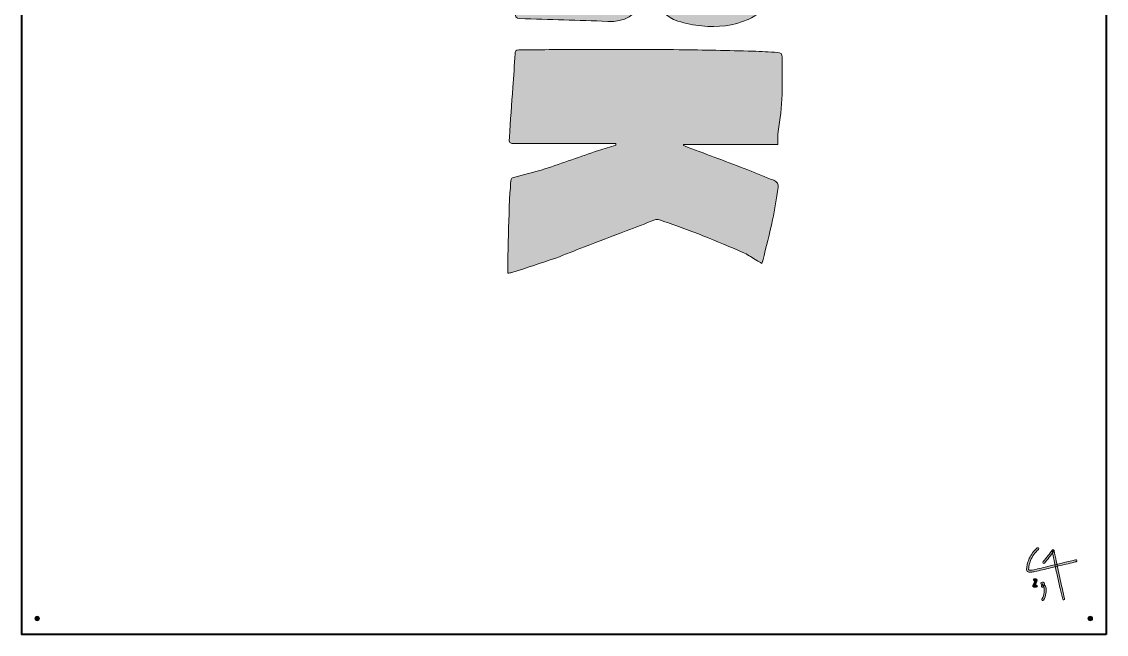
# Model space of a CAD drawing. Header units: millimetres. Extents: x 0 to 1200, y -2000 to 0.
# Drawn here: x 0 to 1200, y -2000 to -1322 of the extents above; entities that cross this region are included whole.
import ezdxf

# ---------------------------------------------------------------- set-up
doc = ezdxf.new("R2010")
doc.units = ezdxf.units.MM
doc.header["$MEASUREMENT"] = 0
for name, color, linetype, lineweight in [('2023-007', 7, 'Continuous', 0), ('Bounding Box', 7, 'Continuous', 0), ('Screws', 7, 'Continuous', 0)]:
    doc.layers.add(name, color=color, linetype=linetype, lineweight=lineweight)

# ---------------------------------------------------------------- blocks, each defined once
blk = doc.blocks.new('Block_1')
at = {"layer": '2023-007', "true_color": 0x000000, "transparency": 33554687}
h = blk.add_hatch(color=18, dxfattribs=at)
h.dxf.hatch_style = 2
edge = h.paths.add_edge_path()
edge.add_spline(control_points=[(704.2, -855.5), (696, -853.6), (687.7, -852), (679.5, -849.9), (640.4, -840.2), (601.3, -830.4), (562.2, -820.6), (554.4, -818.6), (554.3, -818.4), (554.3, -810.4), (554.6, -790.6), (554.9, -770.8), (555.3, -750.9), (555.6, -732.1), (556.1, -713.3), (556.3, -694.5), (556.3, -690.7), (557.6, -688.4), (561.3, -687.9), (572.3, -686.4), (583.3, -685.2), (594.2, -683.6), (601.2, -682.6), (608.2, -681.7), (614.9, -679.6), (626.5, -676), (638.4, -675.1), (650.4, -674.5), (670.4, -673.7), (690.3, -673), (710.3, -671.8), (734.4, -670.3), (758.5, -668.5), (782.6, -666.6), (798.3, -665.4), (813.9, -663.5), (829.6, -662.2), (840.9, -661.2), (852.1, -660.5), (863.4, -660.1), (869.3, -659.9), (870.1, -660.8), (870, -666.5), (869.5, -697), (868.9, -727.5), (868.4, -758), (868.3, -761.6), (866.9, -763.3), (863, -763.3), (851, -763.5), (839, -764), (826.9, -764.3), (802.6, -765), (778.3, -765.5), (754, -766.2), (728.3, -766.9), (702.6, -767.8), (677, -768.7), (675.5, -768.7), (674, -768.8), (672.4, -769.7), (676.9, -770.5), (681.4, -771.2), (685.9, -772.1), (699.9, -774.8), (713.8, -777.6), (727.8, -780.3), (747.5, -784.2), (767.3, -787.9), (787, -791.9), (801, -794.8), (815, -798.2), (829.1, -801.4), (839.9, -803.8), (850.7, -806.4), (861.6, -808.5), (865.4, -809.2), (866.7, -811), (866.5, -814.5), (866, -828.3), (865.4, -842.1), (864.9, -855.9), (864.3, -874), (863.5, -892), (863, -910), (862.7, -919.2), (862.5, -919.6), (853.6, -920.3), (829.6, -922.2), (805.5, -924.3), (781.4, -925.9), (748, -928.2), (714.6, -930.1), (681.2, -932), (674, -932.5), (666.8, -932.1), (659.7, -932.1), (659.6, -932.8), (659.6, -933.4), (659.6, -934.1), (667.9, -934.9), (676.2, -935.5), (684.4, -936.7), (700.3, -939.1), (716.1, -941.9), (731.9, -944.7), (750.3, -947.9), (768.8, -951.2), (787.2, -954.9), (800.1, -957.5), (812.8, -960.9), (825.7, -963.5), (836, -965.5), (846.4, -966.9), (856.8, -968.2), (860.9, -968.8), (862.4, -970.4), (862.3, -974.6), (861.9, -1002.9), (861.9, -1031.1), (861.4, -1059.4), (861.1, -1071.2), (860.8, -1071.2), (849.3, -1069.3), (825.8, -1065.4), (802.3, -1061.2), (778.8, -1057.4), (759.4, -1054.2), (739.9, -1051.7), (720.5, -1048.1), (693.3, -1043.1), (666.1, -1037.3), (638.9, -1032.1), (617.7, -1028.1), (596.4, -1024.4), (575.1, -1020.5), (568.8, -1019.4), (562.4, -1018.3), (556.1, -1017.3), (553, -1016.8), (551.7, -1015.1), (551.7, -1012.1), (551.8, -973.9), (551.8, -935.7), (551.9, -897.5), (551.9, -892.1), (552.3, -886.6), (553, -881.3), (553.1, -879.9), (554.9, -877.9), (556.3, -877.7), (579, -873.5), (601.7, -869.2), (624.5, -865.6), (643.7, -862.4), (663, -859.8), (682.4, -857.4), (689.5, -856.6), (696.7, -857.3), (703.9, -857.3), (704, -856.7), (704.1, -856.1), (704.2, -855.5)], knot_values=[0, 0, 0, 0, 1, 1, 1, 2, 2, 2, 3, 3, 3, 4, 4, 4, 5, 5, 5, 6, 6, 6, 7, 7, 7, 8, 8, 8, 9, 9, 9, 10, 10, 10, 11, 11, 11, 12, 12, 12, 13, 13, 13, 14, 14, 14, 15, 15, 15, 16, 16, 16, 17, 17, 17, 18, 18, 18, 19, 19, 19, 20, 20, 20, 21, 21, 21, 22, 22, 22, 23, 23, 23, 24, 24, 24, 25, 25, 25, 26, 26, 26, 27, 27, 27, 28, 28, 28, 29, 29, 29, 30, 30, 30, 31, 31, 31, 32, 32, 32, 33, 33, 33, 34, 34, 34, 35, 35, 35, 36, 36, 36, 37, 37, 37, 38, 38, 38, 39, 39, 39, 40, 40, 40, 41, 41, 41, 42, 42, 42, 43, 43, 43, 44, 44, 44, 45, 45, 45, 46, 46, 46, 47, 47, 47, 48, 48, 48, 49, 49, 49, 50, 50, 50, 51, 51, 51, 52, 52, 52, 53, 53, 53, 54, 54, 54, 54], degree=3, periodic=0)
h = blk.add_hatch(color=18, dxfattribs=at)
h.dxf.hatch_style = 2
edge = h.paths.add_edge_path()
edge.add_spline(control_points=[(699.3, -1274.6), (695.5, -1283.1), (692.3, -1291.3), (688.2, -1299.1), (679.9, -1315), (666.9, -1322.5), (648.6, -1321.7), (616.2, -1320.3), (583.8, -1319.5), (551.3, -1318.6), (546.7, -1318.5), (546.2, -1315.8), (546.3, -1312.4), (546.4, -1299.8), (546.4, -1287.2), (546.8, -1274.5), (547.2, -1257.6), (548, -1240.6), (548.5, -1223.6), (548.6, -1220.6), (549.8, -1219.9), (552.6, -1220), (573.4, -1220.4), (594.1, -1220.6), (614.8, -1221.1), (628.6, -1221.4), (642.4, -1222.4), (656.2, -1222.9), (660, -1223), (664, -1222.6), (667.8, -1222.1), (674.7, -1221.3), (677.8, -1218.3), (678.9, -1211.3), (679.6, -1206.4), (680.1, -1201.5), (680.7, -1195.9), (675.1, -1195.3), (669.8, -1194.4), (664.5, -1194.2), (643.5, -1193.3), (622.5, -1192.2), (601.5, -1191.9), (585.8, -1191.6), (570, -1192.3), (554.3, -1192.8), (550.1, -1192.9), (548.8, -1191.3), (548.8, -1187.3), (549.1, -1156.2), (549.1, -1125), (549.3, -1093.9), (549.4, -1087.4), (550.2, -1086.6), (556.6, -1086.5), (582.7, -1086.2), (608.9, -1085.3), (635, -1085.8), (658.5, -1086.3), (682, -1088.4), (705.5, -1089.6), (721.3, -1090.5), (737, -1091.1), (752.8, -1092.1), (784.7, -1094.1), (816.6, -1096.4), (848.5, -1098.5), (852.8, -1098.7), (854.4, -1100.3), (854.2, -1104.8), (852.4, -1141.5), (851.2, -1178.1), (848.8, -1214.7), (847.6, -1233.9), (845.3, -1253), (842, -1271.9), (838.1, -1294.4), (824.5, -1309.9), (803.8, -1319.4), (787.5, -1326.8), (770.2, -1328.3), (752.8, -1326.7), (743.8, -1325.9), (734.7, -1323.9), (726, -1321.3), (713.2, -1317.5), (706.3, -1307.7), (703.2, -1295.2), (701.5, -1288.5), (700.6, -1281.7), (699.3, -1274.6)], knot_values=[0, 0, 0, 0, 1, 1, 1, 2, 2, 2, 3, 3, 3, 4, 4, 4, 5, 5, 5, 6, 6, 6, 7, 7, 7, 8, 8, 8, 9, 9, 9, 10, 10, 10, 11, 11, 11, 12, 12, 12, 13, 13, 13, 14, 14, 14, 15, 15, 15, 16, 16, 16, 17, 17, 17, 18, 18, 18, 19, 19, 19, 20, 20, 20, 21, 21, 21, 22, 22, 22, 23, 23, 23, 24, 24, 24, 25, 25, 25, 26, 26, 26, 27, 27, 27, 28, 28, 28, 29, 29, 29, 30, 30, 30, 30], degree=3, periodic=0)
h = blk.add_hatch(color=18, dxfattribs=at)
h.dxf.hatch_style = 2
edge = h.paths.add_edge_path()
edge.add_spline(control_points=[(836.9, -1458), (801.7, -1458), (767.2, -1458), (732.6, -1458), (732.5, -1458.3), (732.5, -1458.6), (732.4, -1458.9), (734.1, -1459.6), (735.8, -1460.5), (737.5, -1461.2), (759.5, -1469.4), (781.6, -1477.6), (803.5, -1486), (813.2, -1489.7), (822.7, -1493.8), (832.3, -1497.6), (836, -1499.1), (837.9, -1501.7), (837.3, -1505.6), (835.3, -1517.6), (833.4, -1529.6), (830.9, -1541.5), (827.6, -1556.6), (823.8, -1571.5), (820.1, -1586.6), (819.9, -1587.4), (819.5, -1588.2), (818.9, -1589.5), (817, -1588.5), (815.1, -1587.5), (813.4, -1586.5), (808.8, -1583.7), (804.6, -1580.3), (799.8, -1578.2), (784.5, -1571.5), (769.2, -1565), (753.7, -1558.9), (737.8, -1552.7), (721.8, -1547), (705.7, -1541.2), (704.2, -1540.7), (702.1, -1540.9), (700.5, -1541.5), (690, -1545.4), (679.6, -1549.6), (669.1, -1553.6), (653.7, -1559.5), (638.2, -1565.2), (622.8, -1571.1), (612.2, -1575.2), (601.8, -1579.8), (591, -1583.6), (574.9, -1589.3), (558.6, -1594.5), (542.4, -1599.8), (541.1, -1600.2), (539.8, -1600.2), (538, -1600.4), (538, -1593.8), (537.8, -1587.5), (538, -1581.3), (538.6, -1560.5), (539.2, -1539.8), (539.9, -1519.1), (540.2, -1512.2), (541, -1505.3), (541.3, -1498.4), (541.4, -1495.4), (543.2, -1494.7), (545.6, -1494.1), (556.7, -1491.2), (567.9, -1488.6), (578.9, -1485), (598.8, -1478.5), (618.6, -1471.4), (638.4, -1464.5), (644.7, -1462.4), (651.2, -1460.5), (657.6, -1458.5), (657.5, -1458), (657.5, -1457.5), (657.5, -1457), (649.9, -1457), (642.2, -1457), (634.6, -1457), (605.2, -1457), (575.7, -1456.9), (546.3, -1456.8), (539.5, -1456.8), (539.3, -1456.7), (539.7, -1450), (540.9, -1431.6), (542.3, -1413.2), (543.6, -1394.8), (544.5, -1382.3), (545.4, -1369.9), (546, -1357.5), (546.2, -1354.5), (546.8, -1353.2), (550.2, -1353.2), (575.7, -1353.1), (601.2, -1352.7), (626.7, -1352.7), (660.3, -1352.6), (693.9, -1352.6), (727.5, -1353), (754.7, -1353.3), (781.9, -1354), (809.1, -1354.7), (818.2, -1354.9), (827.3, -1355.7), (836.5, -1356), (840.1, -1356.2), (841.3, -1357.7), (841.4, -1361.3), (842, -1388.9), (842.3, -1416.3), (837, -1443.6), (836.1, -1448.1), (836.9, -1453), (836.9, -1458)], knot_values=[0, 0, 0, 0, 1, 1, 1, 2, 2, 2, 3, 3, 3, 4, 4, 4, 5, 5, 5, 6, 6, 6, 7, 7, 7, 8, 8, 8, 9, 9, 9, 10, 10, 10, 11, 11, 11, 12, 12, 12, 13, 13, 13, 14, 14, 14, 15, 15, 15, 16, 16, 16, 17, 17, 17, 18, 18, 18, 19, 19, 19, 20, 20, 20, 21, 21, 21, 22, 22, 22, 23, 23, 23, 24, 24, 24, 25, 25, 25, 26, 26, 26, 27, 27, 27, 28, 28, 28, 29, 29, 29, 30, 30, 30, 31, 31, 31, 32, 32, 32, 33, 33, 33, 34, 34, 34, 35, 35, 35, 36, 36, 36, 37, 37, 37, 38, 38, 38, 39, 39, 39, 40, 40, 40, 40], degree=3, periodic=0)
at = {"layer": '2023-007'}
for points, knots in [([(704.2, -855.5), (696, -853.6), (687.7, -852), (679.5, -849.9), (640.4, -840.2), (601.3, -830.4), (562.2, -820.6), (554.4, -818.6), (554.3, -818.4), (554.3, -810.4), (554.6, -790.6), (554.9, -770.8), (555.3, -750.9), (555.6, -732.1), (556.1, -713.3), (556.3, -694.5), (556.3, -690.7), (557.6, -688.4), (561.3, -687.9), (572.3, -686.4), (583.3, -685.2), (594.2, -683.6), (601.2, -682.6), (608.2, -681.7), (614.9, -679.6), (626.5, -676), (638.4, -675.1), (650.4, -674.5), (670.4, -673.7), (690.3, -673), (710.3, -671.8), (734.4, -670.3), (758.5, -668.5), (782.6, -666.6), (798.3, -665.4), (813.9, -663.5), (829.6, -662.2), (840.9, -661.2), (852.1, -660.5), (863.4, -660.1), (869.3, -659.9), (870.1, -660.8), (870, -666.5), (869.5, -697), (868.9, -727.5), (868.4, -758), (868.3, -761.6), (866.9, -763.3), (863, -763.3), (851, -763.5), (839, -764), (826.9, -764.3), (802.6, -765), (778.3, -765.5), (754, -766.2), (728.3, -766.9), (702.6, -767.8), (677, -768.7), (675.5, -768.7), (674, -768.8), (672.4, -769.7), (676.9, -770.5), (681.4, -771.2), (685.9, -772.1), (699.9, -774.8), (713.8, -777.6), (727.8, -780.3), (747.5, -784.2), (767.3, -787.9), (787, -791.9), (801, -794.8), (815, -798.2), (829.1, -801.4), (839.9, -803.8), (850.7, -806.4), (861.6, -808.5), (865.4, -809.2), (866.7, -811), (866.5, -814.5), (866, -828.3), (865.4, -842.1), (864.9, -855.9), (864.3, -874), (863.5, -892), (863, -910), (862.7, -919.2), (862.5, -919.6), (853.6, -920.3), (829.6, -922.2), (805.5, -924.3), (781.4, -925.9), (748, -928.2), (714.6, -930.1), (681.2, -932), (674, -932.5), (666.8, -932.1), (659.7, -932.1), (659.6, -932.8), (659.6, -933.4), (659.6, -934.1), (667.9, -934.9), (676.2, -935.5), (684.4, -936.7), (700.3, -939.1), (716.1, -941.9), (731.9, -944.7), (750.3, -947.9), (768.8, -951.2), (787.2, -954.9), (800.1, -957.5), (812.8, -960.9), (825.7, -963.5), (836, -965.5), (846.4, -966.9), (856.8, -968.2), (860.9, -968.8), (862.4, -970.4), (862.3, -974.6), (861.9, -1002.9), (861.9, -1031.1), (861.4, -1059.4), (861.1, -1071.2), (860.8, -1071.2), (849.3, -1069.3), (825.8, -1065.4), (802.3, -1061.2), (778.8, -1057.4), (759.4, -1054.2), (739.9, -1051.7), (720.5, -1048.1), (693.3, -1043.1), (666.1, -1037.3), (638.9, -1032.1), (617.7, -1028.1), (596.4, -1024.4), (575.1, -1020.5), (568.8, -1019.4), (562.4, -1018.3), (556.1, -1017.3), (553, -1016.8), (551.7, -1015.1), (551.7, -1012.1), (551.8, -973.9), (551.8, -935.7), (551.9, -897.5), (551.9, -892.1), (552.3, -886.6), (553, -881.3), (553.1, -879.9), (554.9, -877.9), (556.3, -877.7), (579, -873.5), (601.7, -869.2), (624.5, -865.6), (643.7, -862.4), (663, -859.8), (682.4, -857.4), (689.5, -856.6), (696.7, -857.3), (703.9, -857.3), (704, -856.7), (704.1, -856.1), (704.2, -855.5)], [0, 0, 0, 0, 1, 1, 1, 2, 2, 2, 3, 3, 3, 4, 4, 4, 5, 5, 5, 6, 6, 6, 7, 7, 7, 8, 8, 8, 9, 9, 9, 10, 10, 10, 11, 11, 11, 12, 12, 12, 13, 13, 13, 14, 14, 14, 15, 15, 15, 16, 16, 16, 17, 17, 17, 18, 18, 18, 19, 19, 19, 20, 20, 20, 21, 21, 21, 22, 22, 22, 23, 23, 23, 24, 24, 24, 25, 25, 25, 26, 26, 26, 27, 27, 27, 28, 28, 28, 29, 29, 29, 30, 30, 30, 31, 31, 31, 32, 32, 32, 33, 33, 33, 34, 34, 34, 35, 35, 35, 36, 36, 36, 37, 37, 37, 38, 38, 38, 39, 39, 39, 40, 40, 40, 41, 41, 41, 42, 42, 42, 43, 43, 43, 44, 44, 44, 45, 45, 45, 46, 46, 46, 47, 47, 47, 48, 48, 48, 49, 49, 49, 50, 50, 50, 51, 51, 51, 52, 52, 52, 53, 53, 53, 54, 54, 54, 54]), ([(699.3, -1274.6), (695.5, -1283.1), (692.3, -1291.3), (688.2, -1299.1), (679.9, -1315), (666.9, -1322.5), (648.6, -1321.7), (616.2, -1320.3), (583.8, -1319.5), (551.3, -1318.6), (546.7, -1318.5), (546.2, -1315.8), (546.3, -1312.4), (546.4, -1299.8), (546.4, -1287.2), (546.8, -1274.5), (547.2, -1257.6), (548, -1240.6), (548.5, -1223.6), (548.6, -1220.6), (549.8, -1219.9), (552.6, -1220), (573.4, -1220.4), (594.1, -1220.6), (614.8, -1221.1), (628.6, -1221.4), (642.4, -1222.4), (656.2, -1222.9), (660, -1223), (664, -1222.6), (667.8, -1222.1), (674.7, -1221.3), (677.8, -1218.3), (678.9, -1211.3), (679.6, -1206.4), (680.1, -1201.5), (680.7, -1195.9), (675.1, -1195.3), (669.8, -1194.4), (664.5, -1194.2), (643.5, -1193.3), (622.5, -1192.2), (601.5, -1191.9), (585.8, -1191.6), (570, -1192.3), (554.3, -1192.8), (550.1, -1192.9), (548.8, -1191.3), (548.8, -1187.3), (549.1, -1156.2), (549.1, -1125), (549.3, -1093.9), (549.4, -1087.4), (550.2, -1086.6), (556.6, -1086.5), (582.7, -1086.2), (608.9, -1085.3), (635, -1085.8), (658.5, -1086.3), (682, -1088.4), (705.5, -1089.6), (721.3, -1090.5), (737, -1091.1), (752.8, -1092.1), (784.7, -1094.1), (816.6, -1096.4), (848.5, -1098.5), (852.8, -1098.7), (854.4, -1100.3), (854.2, -1104.8), (852.4, -1141.5), (851.2, -1178.1), (848.8, -1214.7), (847.6, -1233.9), (845.3, -1253), (842, -1271.9), (838.1, -1294.4), (824.5, -1309.9), (803.8, -1319.4), (787.5, -1326.8), (770.2, -1328.3), (752.8, -1326.7), (743.8, -1325.9), (734.7, -1323.9), (726, -1321.3), (713.2, -1317.5), (706.3, -1307.7), (703.2, -1295.2), (701.5, -1288.5), (700.6, -1281.7), (699.3, -1274.6)], [0, 0, 0, 0, 1, 1, 1, 2, 2, 2, 3, 3, 3, 4, 4, 4, 5, 5, 5, 6, 6, 6, 7, 7, 7, 8, 8, 8, 9, 9, 9, 10, 10, 10, 11, 11, 11, 12, 12, 12, 13, 13, 13, 14, 14, 14, 15, 15, 15, 16, 16, 16, 17, 17, 17, 18, 18, 18, 19, 19, 19, 20, 20, 20, 21, 21, 21, 22, 22, 22, 23, 23, 23, 24, 24, 24, 25, 25, 25, 26, 26, 26, 27, 27, 27, 28, 28, 28, 29, 29, 29, 30, 30, 30, 30]), ([(836.9, -1458), (801.7, -1458), (767.2, -1458), (732.6, -1458), (732.5, -1458.3), (732.5, -1458.6), (732.4, -1458.9), (734.1, -1459.6), (735.8, -1460.5), (737.5, -1461.2), (759.5, -1469.4), (781.6, -1477.6), (803.5, -1486), (813.2, -1489.7), (822.7, -1493.8), (832.3, -1497.6), (836, -1499.1), (837.9, -1501.7), (837.3, -1505.6), (835.3, -1517.6), (833.4, -1529.6), (830.9, -1541.5), (827.6, -1556.6), (823.8, -1571.5), (820.1, -1586.6), (819.9, -1587.4), (819.5, -1588.2), (818.9, -1589.5), (817, -1588.5), (815.1, -1587.5), (813.4, -1586.5), (808.8, -1583.7), (804.6, -1580.3), (799.8, -1578.2), (784.5, -1571.5), (769.2, -1565), (753.7, -1558.9), (737.8, -1552.7), (721.8, -1547), (705.7, -1541.2), (704.2, -1540.7), (702.1, -1540.9), (700.5, -1541.5), (690, -1545.4), (679.6, -1549.6), (669.1, -1553.6), (653.7, -1559.5), (638.2, -1565.2), (622.8, -1571.1), (612.2, -1575.2), (601.8, -1579.8), (591, -1583.6), (574.9, -1589.3), (558.6, -1594.5), (542.4, -1599.8), (541.1, -1600.2), (539.8, -1600.2), (538, -1600.4), (538, -1593.8), (537.8, -1587.5), (538, -1581.3), (538.6, -1560.5), (539.2, -1539.8), (539.9, -1519.1), (540.2, -1512.2), (541, -1505.3), (541.3, -1498.4), (541.4, -1495.4), (543.2, -1494.7), (545.6, -1494.1), (556.7, -1491.2), (567.9, -1488.6), (578.9, -1485), (598.8, -1478.5), (618.6, -1471.4), (638.4, -1464.5), (644.7, -1462.4), (651.2, -1460.5), (657.6, -1458.5), (657.5, -1458), (657.5, -1457.5), (657.5, -1457), (649.9, -1457), (642.2, -1457), (634.6, -1457), (605.2, -1457), (575.7, -1456.9), (546.3, -1456.8), (539.5, -1456.8), (539.3, -1456.7), (539.7, -1450), (540.9, -1431.6), (542.3, -1413.2), (543.6, -1394.8), (544.5, -1382.3), (545.4, -1369.9), (546, -1357.5), (546.2, -1354.5), (546.8, -1353.2), (550.2, -1353.2), (575.7, -1353.1), (601.2, -1352.7), (626.7, -1352.7), (660.3, -1352.6), (693.9, -1352.6), (727.5, -1353), (754.7, -1353.3), (781.9, -1354), (809.1, -1354.7), (818.2, -1354.9), (827.3, -1355.7), (836.5, -1356), (840.1, -1356.2), (841.3, -1357.7), (841.4, -1361.3), (842, -1388.9), (842.3, -1416.3), (837, -1443.6), (836.1, -1448.1), (836.9, -1453), (836.9, -1458)], [0, 0, 0, 0, 1, 1, 1, 2, 2, 2, 3, 3, 3, 4, 4, 4, 5, 5, 5, 6, 6, 6, 7, 7, 7, 8, 8, 8, 9, 9, 9, 10, 10, 10, 11, 11, 11, 12, 12, 12, 13, 13, 13, 14, 14, 14, 15, 15, 15, 16, 16, 16, 17, 17, 17, 18, 18, 18, 19, 19, 19, 20, 20, 20, 21, 21, 21, 22, 22, 22, 23, 23, 23, 24, 24, 24, 25, 25, 25, 26, 26, 26, 27, 27, 27, 28, 28, 28, 29, 29, 29, 30, 30, 30, 31, 31, 31, 32, 32, 32, 33, 33, 33, 34, 34, 34, 35, 35, 35, 36, 36, 36, 37, 37, 37, 38, 38, 38, 39, 39, 39, 40, 40, 40, 40])]:
    blk.add_open_spline(points, degree=3, knots=knots, dxfattribs=at)

msp = doc.modelspace()

# ---------------------------------------------------------------- hatches: boundary and pattern name
at = {"layer": '2023-007', "true_color": 0x231f20, "transparency": 33554687}
h = msp.add_hatch(color=250, dxfattribs=at)
h.dxf.hatch_style = 2
edge = h.paths.add_edge_path()
edge.add_spline(control_points=[(1123.6, -1904.6), (1119.9, -1907.7), (1117, -1911.7), (1115, -1916), (1114, -1918.3), (1113.2, -1920.6), (1112.7, -1923), (1112.4, -1924.2), (1112.2, -1925.5), (1112.1, -1926.7), (1112, -1928), (1111.8, -1929.5), (1112.8, -1930.5), (1113.7, -1931.4), (1115.3, -1931.4), (1116.6, -1931.3), (1118, -1931.3), (1119.5, -1931.1), (1121, -1930.8), (1123.9, -1930.2), (1126.7, -1929.4), (1129.6, -1928.8), (1135.5, -1927.4), (1141.3, -1926), (1147.1, -1924.5), (1153, -1923.2), (1158.8, -1921.8), (1164.6, -1920.4), (1165.3, -1920.2), (1166.1, -1920), (1166.8, -1919.8), (1168.2, -1919.5), (1167.6, -1917.4), (1166.2, -1917.7), (1155, -1920.4), (1143.8, -1923.1), (1132.5, -1925.8), (1129.7, -1926.5), (1126.9, -1927.1), (1124.2, -1927.8), (1121.5, -1928.4), (1118.8, -1929.1), (1116, -1929.1), (1115.5, -1929.2), (1115, -1929.2), (1114.5, -1929), (1114.2, -1928.9), (1114.6, -1929.1), (1114.3, -1928.9), (1114.5, -1929), (1114.3, -1928.8), (1114.3, -1928.9), (1114.2, -1928.7), (1114.2, -1928.5), (1114.2, -1928.2), (1114.2, -1927.2), (1114.4, -1926.1), (1114.5, -1925.1), (1114.9, -1922.8), (1115.5, -1920.6), (1116.4, -1918.4), (1118.2, -1913.7), (1121.3, -1909.4), (1125.1, -1906.1), (1125.6, -1905.7), (1125.5, -1905), (1125.1, -1904.6), (1124.7, -1904.1), (1124, -1904.2), (1123.6, -1904.6), (1123.6, -1904.6), (1123.6, -1904.6), (1123.6, -1904.6)], knot_values=[0, 0, 0, 0, 1, 1, 1, 2, 2, 2, 3, 3, 3, 4, 4, 4, 5, 5, 5, 6, 6, 6, 7, 7, 7, 8, 8, 8, 9, 9, 9, 10, 10, 10, 11, 11, 11, 12, 12, 12, 13, 13, 13, 14, 14, 14, 15, 15, 15, 16, 16, 16, 17, 17, 17, 18, 18, 18, 19, 19, 19, 20, 20, 20, 21, 21, 21, 22, 22, 22, 23, 23, 23, 24, 24, 24, 24], degree=3, periodic=0)
h = msp.add_hatch(color=250, dxfattribs=at)
h.dxf.hatch_style = 2
edge = h.paths.add_edge_path()
edge.add_spline(control_points=[(1131.9, -1921.3), (1135.3, -1917), (1138.7, -1912.7), (1142.1, -1908.3), (1141.5, -1908.2), (1140.9, -1908), (1140.3, -1907.8), (1141.6, -1914.8), (1143.1, -1921.8), (1144.5, -1928.7), (1146, -1935.6), (1147.5, -1942.5), (1149.1, -1949.4), (1150, -1953.4), (1150.9, -1957.3), (1151.9, -1961.2), (1152.2, -1962.5), (1154.3, -1962), (1154, -1960.6), (1152.3, -1953.7), (1150.7, -1946.8), (1149.2, -1939.9), (1147.7, -1932.9), (1146.2, -1926), (1144.8, -1919.1), (1144, -1915.1), (1143.2, -1911.2), (1142.4, -1907.3), (1142.3, -1906.5), (1141.1, -1906.1), (1140.6, -1906.8), (1137.2, -1911.1), (1133.8, -1915.4), (1130.4, -1919.7), (1130, -1920.2), (1129.9, -1920.8), (1130.4, -1921.3), (1130.7, -1921.7), (1131.6, -1921.8), (1131.9, -1921.3), (1131.9, -1921.3), (1131.9, -1921.3), (1131.9, -1921.3)], knot_values=[0, 0, 0, 0, 1, 1, 1, 2, 2, 2, 3, 3, 3, 4, 4, 4, 5, 5, 5, 6, 6, 6, 7, 7, 7, 8, 8, 8, 9, 9, 9, 10, 10, 10, 11, 11, 11, 12, 12, 12, 13, 13, 13, 14, 14, 14, 14], degree=3, periodic=0)
h = msp.add_hatch(color=250, dxfattribs=at)
h.dxf.hatch_style = 2
edge = h.paths.add_edge_path()
edge.add_spline(control_points=[(1120.1, -1940.9), (1120.6, -1941.2), (1121.2, -1941.2), (1121.7, -1941), (1121.8, -1940.9), (1122.2, -1940.8), (1122.2, -1940.8), (1122.1, -1940.8), (1122, -1940.8), (1121.9, -1940.8), (1121.7, -1940.7), (1121.6, -1940.5), (1121.5, -1940.3), (1121.5, -1940.2), (1121.5, -1940), (1121.4, -1940.2), (1121, -1941.4), (1120.6, -1942.4), (1120.1, -1943.5), (1119.8, -1944.1), (1119.5, -1944.6), (1119.2, -1945.2), (1118.9, -1945.8), (1118.6, -1946.6), (1119, -1947.2), (1119.4, -1947.9), (1120.2, -1948.1), (1120.9, -1948.1), (1121.5, -1948.1), (1122.1, -1948.1), (1122.8, -1948.1), (1123.3, -1948.1), (1123.9, -1947.6), (1123.9, -1947), (1123.8, -1946.4), (1123.4, -1945.9), (1122.8, -1945.9), (1122.1, -1945.9), (1121.5, -1945.9), (1120.9, -1945.9), (1120.8, -1945.9), (1120.6, -1945.9), (1120.6, -1945.9), (1120.6, -1945.7), (1121.1, -1946.5), (1121, -1946.4), (1121, -1946.4), (1121, -1946.4), (1121, -1946.5), (1121.1, -1946.4), (1121.1, -1946.4), (1121, -1946.5), (1121.1, -1946.4), (1121.1, -1946.3), (1121.2, -1946.2), (1121.8, -1945.1), (1122.4, -1943.9), (1122.8, -1942.8), (1123.1, -1942.3), (1123.3, -1941.7), (1123.4, -1941.2), (1123.7, -1940.5), (1123.8, -1939.7), (1123.2, -1939.1), (1122.8, -1938.6), (1122.2, -1938.5), (1121.6, -1938.7), (1121.4, -1938.7), (1121.2, -1938.8), (1121.1, -1938.9), (1121, -1938.9), (1120.8, -1938.9), (1120.8, -1938.9), (1121, -1938.9), (1121, -1938.9), (1120.9, -1938.9), (1121, -1938.9), (1121.1, -1938.9), (1121.2, -1939), (1120.7, -1938.7), (1120, -1938.8), (1119.7, -1939.4), (1119.4, -1939.9), (1119.5, -1940.6), (1120.1, -1940.9), (1120.1, -1940.9), (1120.1, -1940.9), (1120.1, -1940.9)], knot_values=[0, 0, 0, 0, 1, 1, 1, 2, 2, 2, 3, 3, 3, 4, 4, 4, 5, 5, 5, 6, 6, 6, 7, 7, 7, 8, 8, 8, 9, 9, 9, 10, 10, 10, 11, 11, 11, 12, 12, 12, 13, 13, 13, 14, 14, 14, 15, 15, 15, 16, 16, 16, 17, 17, 17, 18, 18, 18, 19, 19, 19, 20, 20, 20, 21, 21, 21, 22, 22, 22, 23, 23, 23, 24, 24, 24, 25, 25, 25, 26, 26, 26, 27, 27, 27, 28, 28, 28, 29, 29, 29, 29], degree=3, periodic=0)
h = msp.add_hatch(color=250, dxfattribs=at)
h.dxf.hatch_style = 2
edge = h.paths.add_edge_path()
edge.add_spline(control_points=[(1129, -1944.8), (1129.3, -1944.7), (1129.5, -1944.6), (1129.8, -1944.6), (1129.6, -1944.6), (1129.9, -1944.6), (1129.9, -1944.6), (1130.1, -1944.6), (1129.8, -1944.5), (1130, -1944.6), (1129.9, -1944.5), (1129.8, -1944.5), (1129.7, -1944.3), (1129.8, -1944.5), (1129.8, -1944.2), (1129.8, -1944.1), (1129.8, -1944.2), (1129.6, -1944.4), (1129.8, -1944.2), (1129.7, -1944.3), (1129.7, -1944.3), (1129.6, -1944.4), (1129.6, -1944.5), (1129.6, -1944.5), (1129.6, -1944.4), (1129.6, -1944.4), (1129.6, -1944.5), (1129.5, -1944.5), (1129.5, -1944.6), (1129.4, -1944.7), (1129.3, -1944.8), (1129.2, -1945), (1129, -1945.2), (1128.8, -1945.4), (1128.5, -1945.9), (1128.4, -1946.5), (1128.5, -1947.1), (1128.6, -1947.8), (1129.6, -1948.1), (1130.1, -1947.8), (1130.2, -1947.7), (1130.3, -1947.7), (1130.2, -1947.7), (1130.3, -1947.7), (1130.4, -1947.7), (1130.5, -1947.7), (1130.4, -1947.7), (1130.4, -1947.7), (1130.5, -1947.7), (1130.6, -1947.7), (1130.8, -1947.8), (1130.9, -1947.9), (1131.1, -1948.1), (1131.2, -1948.2), (1131.3, -1948.5), (1131.4, -1948.7), (1131.4, -1949), (1131.4, -1949.3), (1131.5, -1950.7), (1131.4, -1952.2), (1131.3, -1953.6), (1131.1, -1956.3), (1130.4, -1959), (1128.8, -1961.3), (1128.5, -1961.7), (1128.7, -1962.5), (1129.2, -1962.8), (1129.8, -1963.1), (1130.4, -1962.9), (1130.7, -1962.4), (1132.3, -1960.2), (1133, -1957.6), (1133.4, -1954.9), (1133.5, -1953.7), (1133.6, -1952.4), (1133.6, -1951.1), (1133.7, -1949.7), (1133.8, -1948.2), (1133, -1947), (1132.2, -1945.7), (1130.4, -1945), (1129, -1945.9), (1129.6, -1946.1), (1130.1, -1946.3), (1130.7, -1946.5), (1130.7, -1946.6), (1130.7, -1946.7), (1130.7, -1946.6), (1130.7, -1946.6), (1130.7, -1946.8), (1130.7, -1946.6), (1130.7, -1946.7), (1130.6, -1946.8), (1130.7, -1946.6), (1130.7, -1946.6), (1130.7, -1946.5), (1130.8, -1946.5), (1130.8, -1946.4), (1130.8, -1946.4), (1130.9, -1946.3), (1130.8, -1946.4), (1130.8, -1946.4), (1130.9, -1946.3), (1131, -1946.2), (1131.1, -1946.1), (1131.1, -1946), (1131.6, -1945.5), (1132, -1944.9), (1131.9, -1944.2), (1131.9, -1943.4), (1131.4, -1942.7), (1130.5, -1942.5), (1129.9, -1942.3), (1129.1, -1942.4), (1128.4, -1942.7), (1127.9, -1942.9), (1127.5, -1943.4), (1127.7, -1944), (1127.8, -1944.6), (1128.5, -1945), (1129, -1944.8), (1129, -1944.8), (1129, -1944.8), (1129, -1944.8)], knot_values=[0, 0, 0, 0, 1, 1, 1, 2, 2, 2, 3, 3, 3, 4, 4, 4, 5, 5, 5, 6, 6, 6, 7, 7, 7, 8, 8, 8, 9, 9, 9, 10, 10, 10, 11, 11, 11, 12, 12, 12, 13, 13, 13, 14, 14, 14, 15, 15, 15, 16, 16, 16, 17, 17, 17, 18, 18, 18, 19, 19, 19, 20, 20, 20, 21, 21, 21, 22, 22, 22, 23, 23, 23, 24, 24, 24, 25, 25, 25, 26, 26, 26, 27, 27, 27, 28, 28, 28, 29, 29, 29, 30, 30, 30, 31, 31, 31, 32, 32, 32, 33, 33, 33, 34, 34, 34, 35, 35, 35, 36, 36, 36, 37, 37, 37, 38, 38, 38, 39, 39, 39, 40, 40, 40, 41, 41, 41, 41], degree=3, periodic=0)
at = {"layer": 'Screws', "true_color": 0x000000, "transparency": 33554687}
h = msp.add_hatch(color=18, dxfattribs=at)
h.dxf.hatch_style = 2
edge = h.paths.add_edge_path()
edge.add_ellipse((17.3, -1982.7), major_axis=(2.56, 0), ratio=0.965517, start_angle=0, end_angle=360)
h = msp.add_hatch(color=18, dxfattribs=at)
h.dxf.hatch_style = 2
edge = h.paths.add_edge_path()
edge.add_ellipse((1182.4, -1982.7), major_axis=(2.56, 0), ratio=0.965517, start_angle=0, end_angle=360)

# ---------------------------------------------------------------- linework, layer by layer
at = {"layer": '2023-007'}
for points, knots in [([(1123.6, -1904.6), (1119.9, -1907.7), (1117, -1911.7), (1115, -1916), (1114, -1918.3), (1113.2, -1920.6), (1112.7, -1923), (1112.4, -1924.2), (1112.2, -1925.5), (1112.1, -1926.7), (1112, -1928), (1111.8, -1929.5), (1112.8, -1930.5), (1113.7, -1931.4), (1115.3, -1931.4), (1116.6, -1931.3), (1118, -1931.3), (1119.5, -1931.1), (1121, -1930.8), (1123.9, -1930.2), (1126.7, -1929.4), (1129.6, -1928.8), (1135.5, -1927.4), (1141.3, -1926), (1147.1, -1924.5), (1153, -1923.2), (1158.8, -1921.8), (1164.6, -1920.4), (1165.3, -1920.2), (1166.1, -1920), (1166.8, -1919.8), (1168.2, -1919.5), (1167.6, -1917.4), (1166.2, -1917.7), (1155, -1920.4), (1143.8, -1923.1), (1132.5, -1925.8), (1129.7, -1926.5), (1126.9, -1927.1), (1124.2, -1927.8), (1121.5, -1928.4), (1118.8, -1929.1), (1116, -1929.1), (1115.5, -1929.2), (1115, -1929.2), (1114.5, -1929), (1114.2, -1928.9), (1114.6, -1929.1), (1114.3, -1928.9), (1114.5, -1929), (1114.3, -1928.8), (1114.3, -1928.9), (1114.2, -1928.7), (1114.2, -1928.5), (1114.2, -1928.2), (1114.2, -1927.2), (1114.4, -1926.1), (1114.5, -1925.1), (1114.9, -1922.8), (1115.5, -1920.6), (1116.4, -1918.4), (1118.2, -1913.7), (1121.3, -1909.4), (1125.1, -1906.1), (1125.6, -1905.7), (1125.5, -1905), (1125.1, -1904.6), (1124.7, -1904.1), (1124, -1904.2), (1123.6, -1904.6), (1123.6, -1904.6), (1123.6, -1904.6), (1123.6, -1904.6)], [0, 0, 0, 0, 1, 1, 1, 2, 2, 2, 3, 3, 3, 4, 4, 4, 5, 5, 5, 6, 6, 6, 7, 7, 7, 8, 8, 8, 9, 9, 9, 10, 10, 10, 11, 11, 11, 12, 12, 12, 13, 13, 13, 14, 14, 14, 15, 15, 15, 16, 16, 16, 17, 17, 17, 18, 18, 18, 19, 19, 19, 20, 20, 20, 21, 21, 21, 22, 22, 22, 23, 23, 23, 24, 24, 24, 24]), ([(1131.9, -1921.3), (1135.3, -1917), (1138.7, -1912.7), (1142.1, -1908.3), (1141.5, -1908.2), (1140.9, -1908), (1140.3, -1907.8), (1141.6, -1914.8), (1143.1, -1921.8), (1144.5, -1928.7), (1146, -1935.6), (1147.5, -1942.5), (1149.1, -1949.4), (1150, -1953.4), (1150.9, -1957.3), (1151.9, -1961.2), (1152.2, -1962.5), (1154.3, -1962), (1154, -1960.6), (1152.3, -1953.7), (1150.7, -1946.8), (1149.2, -1939.9), (1147.7, -1932.9), (1146.2, -1926), (1144.8, -1919.1), (1144, -1915.1), (1143.2, -1911.2), (1142.4, -1907.3), (1142.3, -1906.5), (1141.1, -1906.1), (1140.6, -1906.8), (1137.2, -1911.1), (1133.8, -1915.4), (1130.4, -1919.7), (1130, -1920.2), (1129.9, -1920.8), (1130.4, -1921.3), (1130.7, -1921.7), (1131.6, -1921.8), (1131.9, -1921.3), (1131.9, -1921.3), (1131.9, -1921.3), (1131.9, -1921.3)], [0, 0, 0, 0, 1, 1, 1, 2, 2, 2, 3, 3, 3, 4, 4, 4, 5, 5, 5, 6, 6, 6, 7, 7, 7, 8, 8, 8, 9, 9, 9, 10, 10, 10, 11, 11, 11, 12, 12, 12, 13, 13, 13, 14, 14, 14, 14]), ([(1120.1, -1940.9), (1120.6, -1941.2), (1121.2, -1941.2), (1121.7, -1941), (1121.8, -1940.9), (1122.2, -1940.8), (1122.2, -1940.8), (1122.1, -1940.8), (1122, -1940.8), (1121.9, -1940.8), (1121.7, -1940.7), (1121.6, -1940.5), (1121.5, -1940.3), (1121.5, -1940.2), (1121.5, -1940), (1121.4, -1940.2), (1121, -1941.4), (1120.6, -1942.4), (1120.1, -1943.5), (1119.8, -1944.1), (1119.5, -1944.6), (1119.2, -1945.2), (1118.9, -1945.8), (1118.6, -1946.6), (1119, -1947.2), (1119.4, -1947.9), (1120.2, -1948.1), (1120.9, -1948.1), (1121.5, -1948.1), (1122.1, -1948.1), (1122.8, -1948.1), (1123.3, -1948.1), (1123.9, -1947.6), (1123.9, -1947), (1123.8, -1946.4), (1123.4, -1945.9), (1122.8, -1945.9), (1122.1, -1945.9), (1121.5, -1945.9), (1120.9, -1945.9), (1120.8, -1945.9), (1120.6, -1945.9), (1120.6, -1945.9), (1120.6, -1945.7), (1121.1, -1946.5), (1121, -1946.4), (1121, -1946.4), (1121, -1946.4), (1121, -1946.5), (1121.1, -1946.4), (1121.1, -1946.4), (1121, -1946.5), (1121.1, -1946.4), (1121.1, -1946.3), (1121.2, -1946.2), (1121.8, -1945.1), (1122.4, -1943.9), (1122.8, -1942.8), (1123.1, -1942.3), (1123.3, -1941.7), (1123.4, -1941.2), (1123.7, -1940.5), (1123.8, -1939.7), (1123.2, -1939.1), (1122.8, -1938.6), (1122.2, -1938.5), (1121.6, -1938.7), (1121.4, -1938.7), (1121.2, -1938.8), (1121.1, -1938.9), (1121, -1938.9), (1120.8, -1938.9), (1120.8, -1938.9), (1121, -1938.9), (1121, -1938.9), (1120.9, -1938.9), (1121, -1938.9), (1121.1, -1938.9), (1121.2, -1939), (1120.7, -1938.7), (1120, -1938.8), (1119.7, -1939.4), (1119.4, -1939.9), (1119.5, -1940.6), (1120.1, -1940.9), (1120.1, -1940.9), (1120.1, -1940.9), (1120.1, -1940.9)], [0, 0, 0, 0, 1, 1, 1, 2, 2, 2, 3, 3, 3, 4, 4, 4, 5, 5, 5, 6, 6, 6, 7, 7, 7, 8, 8, 8, 9, 9, 9, 10, 10, 10, 11, 11, 11, 12, 12, 12, 13, 13, 13, 14, 14, 14, 15, 15, 15, 16, 16, 16, 17, 17, 17, 18, 18, 18, 19, 19, 19, 20, 20, 20, 21, 21, 21, 22, 22, 22, 23, 23, 23, 24, 24, 24, 25, 25, 25, 26, 26, 26, 27, 27, 27, 28, 28, 28, 29, 29, 29, 29]), ([(1129, -1944.8), (1129.3, -1944.7), (1129.5, -1944.6), (1129.8, -1944.6), (1129.6, -1944.6), (1129.9, -1944.6), (1129.9, -1944.6), (1130.1, -1944.6), (1129.8, -1944.5), (1130, -1944.6), (1129.9, -1944.5), (1129.8, -1944.5), (1129.7, -1944.3), (1129.8, -1944.5), (1129.8, -1944.2), (1129.8, -1944.1), (1129.8, -1944.2), (1129.6, -1944.4), (1129.8, -1944.2), (1129.7, -1944.3), (1129.7, -1944.3), (1129.6, -1944.4), (1129.6, -1944.5), (1129.6, -1944.5), (1129.6, -1944.4), (1129.6, -1944.4), (1129.6, -1944.5), (1129.5, -1944.5), (1129.5, -1944.6), (1129.4, -1944.7), (1129.3, -1944.8), (1129.2, -1945), (1129, -1945.2), (1128.8, -1945.4), (1128.5, -1945.9), (1128.4, -1946.5), (1128.5, -1947.1), (1128.6, -1947.8), (1129.6, -1948.1), (1130.1, -1947.8), (1130.2, -1947.7), (1130.3, -1947.7), (1130.2, -1947.7), (1130.3, -1947.7), (1130.4, -1947.7), (1130.5, -1947.7), (1130.4, -1947.7), (1130.4, -1947.7), (1130.5, -1947.7), (1130.6, -1947.7), (1130.8, -1947.8), (1130.9, -1947.9), (1131.1, -1948.1), (1131.2, -1948.2), (1131.3, -1948.5), (1131.4, -1948.7), (1131.4, -1949), (1131.4, -1949.3), (1131.5, -1950.7), (1131.4, -1952.2), (1131.3, -1953.6), (1131.1, -1956.3), (1130.4, -1959), (1128.8, -1961.3), (1128.5, -1961.7), (1128.7, -1962.5), (1129.2, -1962.8), (1129.8, -1963.1), (1130.4, -1962.9), (1130.7, -1962.4), (1132.3, -1960.2), (1133, -1957.6), (1133.4, -1954.9), (1133.5, -1953.7), (1133.6, -1952.4), (1133.6, -1951.1), (1133.7, -1949.7), (1133.8, -1948.2), (1133, -1947), (1132.2, -1945.7), (1130.4, -1945), (1129, -1945.9), (1129.6, -1946.1), (1130.1, -1946.3), (1130.7, -1946.5), (1130.7, -1946.6), (1130.7, -1946.7), (1130.7, -1946.6), (1130.7, -1946.6), (1130.7, -1946.8), (1130.7, -1946.6), (1130.7, -1946.7), (1130.6, -1946.8), (1130.7, -1946.6), (1130.7, -1946.6), (1130.7, -1946.5), (1130.8, -1946.5), (1130.8, -1946.4), (1130.8, -1946.4), (1130.9, -1946.3), (1130.8, -1946.4), (1130.8, -1946.4), (1130.9, -1946.3), (1131, -1946.2), (1131.1, -1946.1), (1131.1, -1946), (1131.6, -1945.5), (1132, -1944.9), (1131.9, -1944.2), (1131.9, -1943.4), (1131.4, -1942.7), (1130.5, -1942.5), (1129.9, -1942.3), (1129.1, -1942.4), (1128.4, -1942.7), (1127.9, -1942.9), (1127.5, -1943.4), (1127.7, -1944), (1127.8, -1944.6), (1128.5, -1945), (1129, -1944.8), (1129, -1944.8), (1129, -1944.8), (1129, -1944.8)], [0, 0, 0, 0, 1, 1, 1, 2, 2, 2, 3, 3, 3, 4, 4, 4, 5, 5, 5, 6, 6, 6, 7, 7, 7, 8, 8, 8, 9, 9, 9, 10, 10, 10, 11, 11, 11, 12, 12, 12, 13, 13, 13, 14, 14, 14, 15, 15, 15, 16, 16, 16, 17, 17, 17, 18, 18, 18, 19, 19, 19, 20, 20, 20, 21, 21, 21, 22, 22, 22, 23, 23, 23, 24, 24, 24, 25, 25, 25, 26, 26, 26, 27, 27, 27, 28, 28, 28, 29, 29, 29, 30, 30, 30, 31, 31, 31, 32, 32, 32, 33, 33, 33, 34, 34, 34, 35, 35, 35, 36, 36, 36, 37, 37, 37, 38, 38, 38, 39, 39, 39, 40, 40, 40, 41, 41, 41, 41])]:
    msp.add_open_spline(points, degree=3, knots=knots, dxfattribs=at)
at = {"layer": 'Bounding Box', "color": 18, "lineweight": 40, "true_color": 0x000000}
msp.add_lwpolyline([(1200.2, -2000.2), (0.2, -2000.2), (0.2, -0.2), (1200.2, -0.2)], close=True, dxfattribs=at)
at = {"layer": 'Screws'}
for centre in [(17.3, -1982.7), (1182.4, -1982.7)]:
    msp.add_ellipse(centre, major_axis=(2.56, 0), ratio=0.965517, dxfattribs=at)

# ---------------------------------------------------------------- block references
at = {"layer": '2023-007'}
msp.add_blockref('Block_1', (0, 0), dxfattribs=at)

doc.saveas('drawing.dxf')
